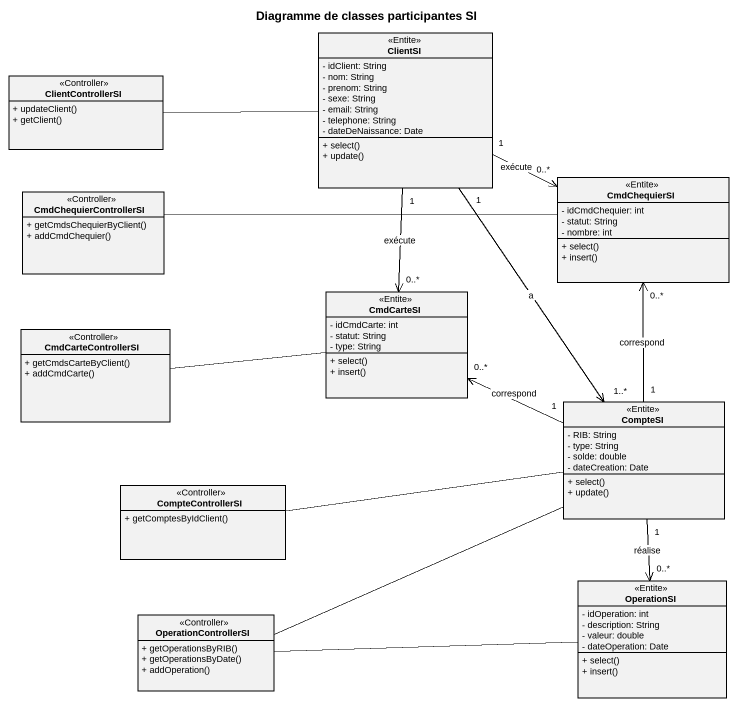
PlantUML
@startuml
title Diagramme de classes participantes SI
hide circle
hide empty members
skinparam classAttributeIconSize 0
class ClientSI <<Entite>> {
  - idClient: String
  - nom: String
  - prenom: String
  - sexe: String
  - email: String
  - telephone: String
  - dateDeNaissance: Date
  + select()
  + update()
}
class ClientControllerSI <<Controller>> {
  + updateClient()
  + getClient()
}
class CmdChequierControllerSI <<Controller>> {
  + getCmdsChequierByClient()
  + addCmdChequier()
}
class CmdChequierSI <<Entite>> {
  - idCmdChequier: int
  - statut: String
  - nombre: int
  + select()
  + insert()
}
class CmdCarteSI <<Entite>> {
  - idCmdCarte: int
  - statut: String
  - type: String
  + select()
  + insert()
}
class CmdCarteControllerSI <<Controller>> {
  + getCmdsCarteByClient()
  + addCmdCarte()
}
class CompteSI <<Entite>> {
  - RIB: String
  - type: String
  - solde: double
  - dateCreation: Date
  + select()
  + update()
}
class CompteControllerSI <<Controller>> {
  + getComptesByIdClient()
}
class OperationSI <<Entite>> {
  - idOperation: int
  - description: String
  - valeur: double
  - dateOperation: Date
  + select()
  + insert()
}
class OperationControllerSI <<Controller>> {
  + getOperationsByRIB()
  + getOperationsByDate()
  + addOperation()
}
ClientSI "1" -right-> "0..*" CmdChequierSI : exécute
ClientSI "1" --> "1..*" CompteSI : a
ClientControllerSI -right- ClientSI
CmdChequierControllerSI -right- CmdChequierSI
CmdCarteSI "0..*" <-up- "1" ClientSI : exécute
CmdCarteSI "0..*" <-right- "1" CompteSI : correspond
CmdCarteControllerSI -right- CmdCarteSI
CompteSI "1" -up-> "0..*" CmdChequierSI : correspond
CompteSI "1" --> "0..*" OperationSI : réalise
CompteControllerSI -right- CompteSI
OperationControllerSI -right- CompteSI
OperationControllerSI -right- OperationSI
@enduml
